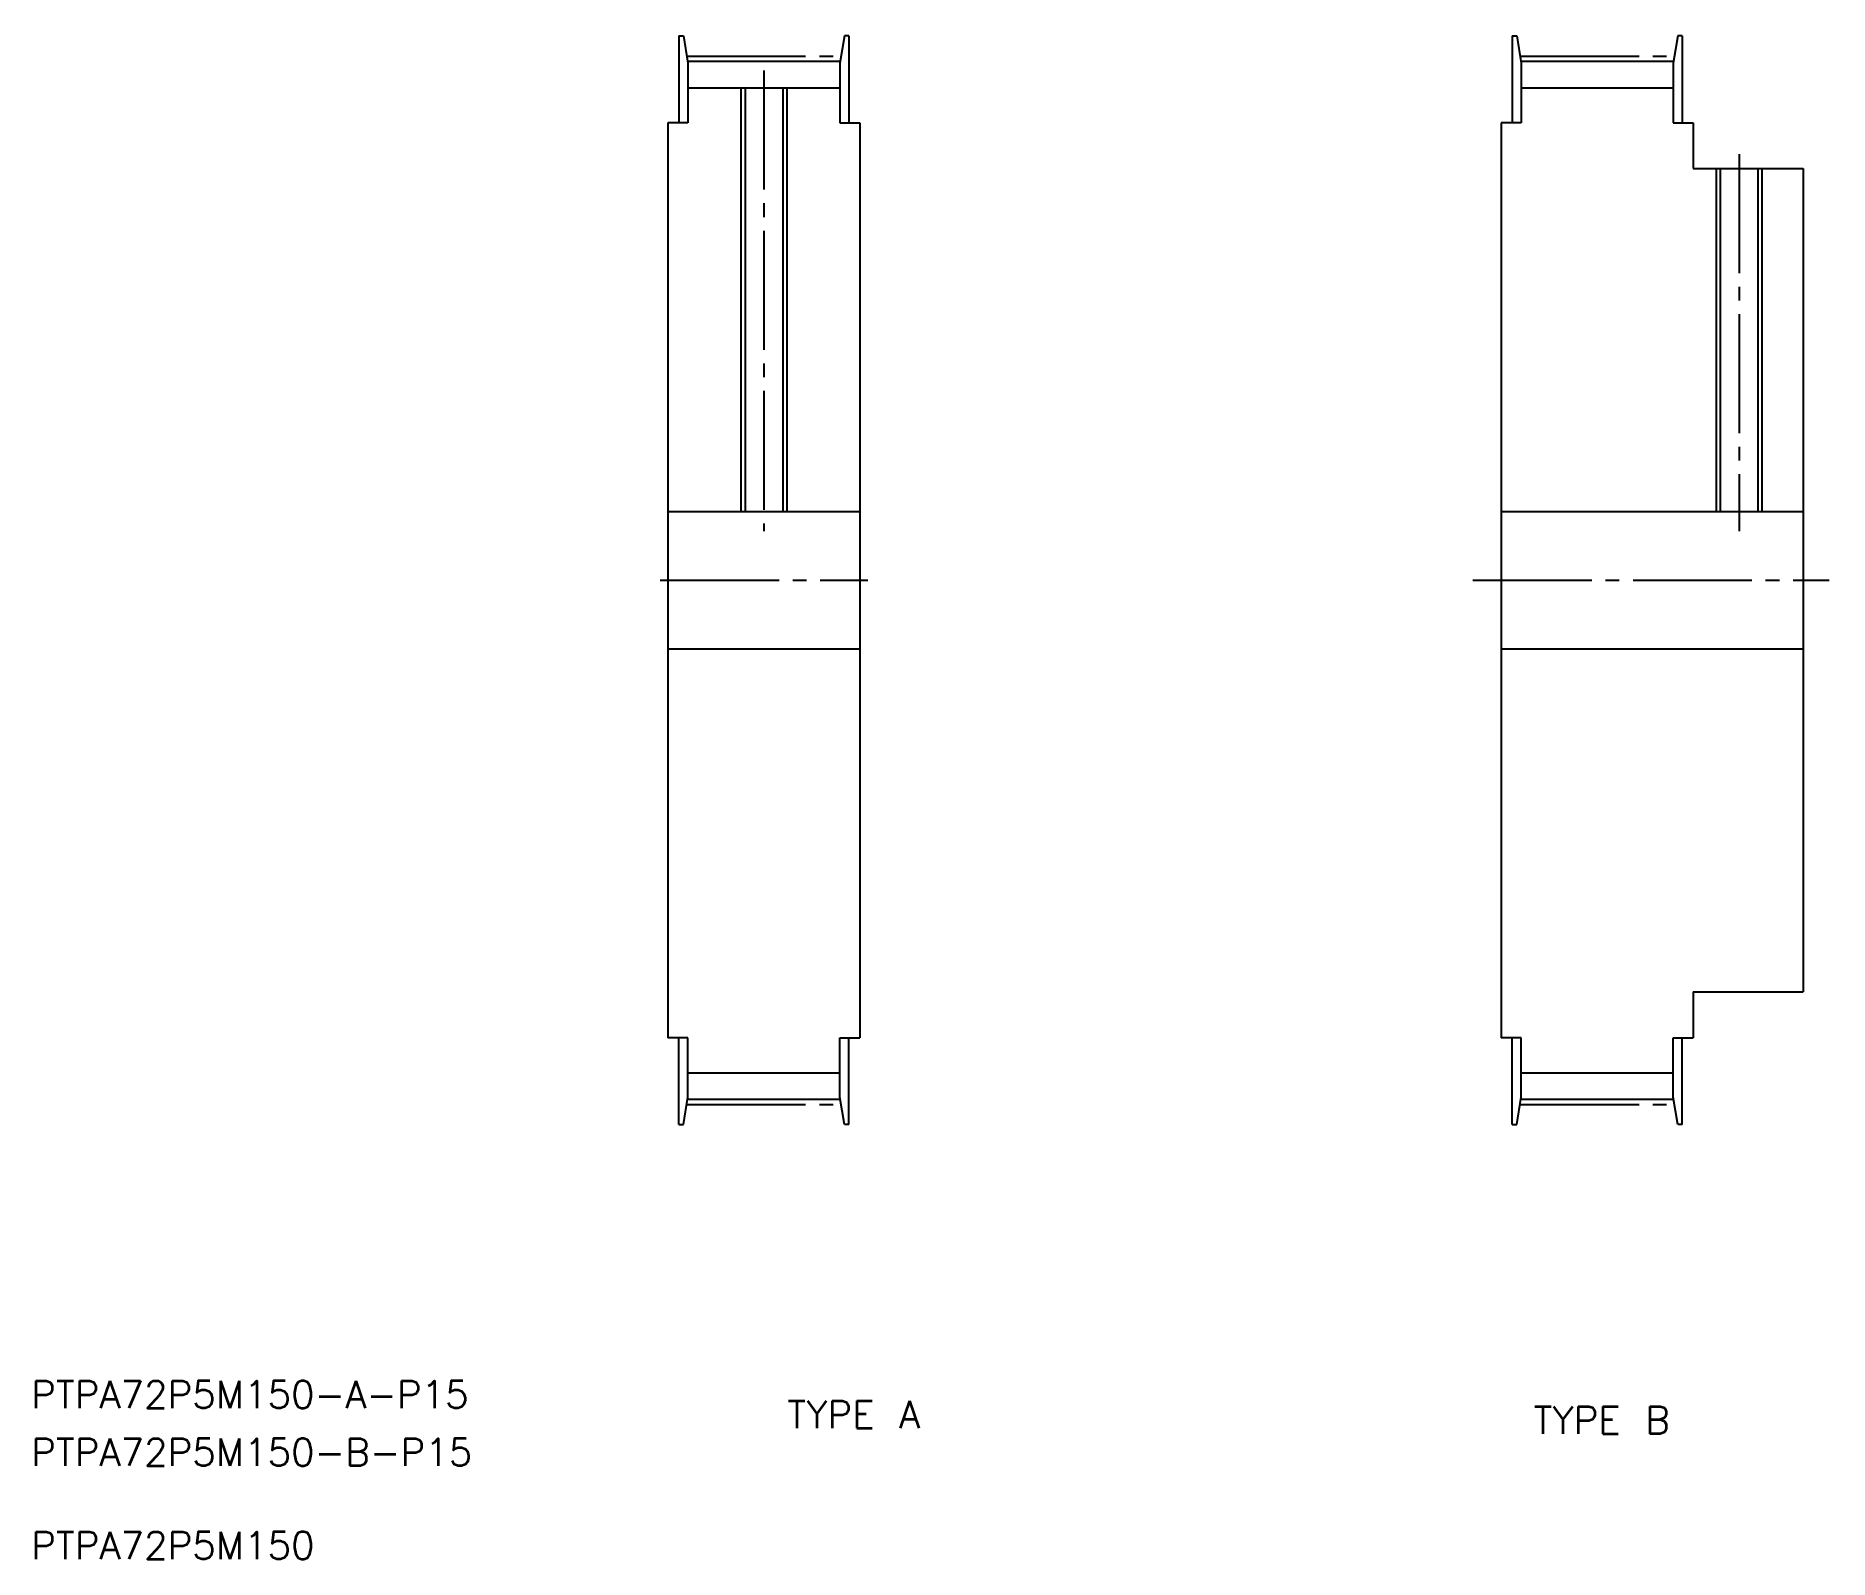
# Model space of a CAD drawing. Extents: x 92 to 288, y 165 to 332.
import ezdxf
from ezdxf.enums import TextEntityAlignment as Align

# ---------------------------------------------------------------- set-up
doc = ezdxf.new("R2010")
doc.units = 0
doc.linetypes.add('CENTER', pattern=[17.5, 13, -1.5, 1.5, -1.5])
doc.layers.get('0').update_dxf_attribs({"linetype": 'CONTINUOUS'})
doc.layers.add('CENTER', color=1, linetype='CENTER')
doc.styles.get("Standard").update_dxf_attribs({"font": 'txt.shx', "bigfont": '@extfont2.shx'})

msp = doc.modelspace()

# ---------------------------------------------------------------- linework, layer by layer
at = {"color": 7, "linetype": 'CONTINUOUS'}
for p, q in [((162.41, 331.77), (162.91, 331.77)), ((162.41, 331.77), (162.41, 322.27)), ((162.91, 331.77), (163.41, 328.77)), ((180.51, 331.77), (180.01, 328.77)), ((181.01, 331.77), (180.51, 331.77)), ((181.01, 331.77), (181.01, 322.27)), ((253.52, 331.77), (254.02, 331.77)), ((253.52, 331.77), (253.52, 322.27)), ((254.02, 331.77), (254.52, 328.77)), ((271.62, 331.77), (271.12, 328.77)), ((272.12, 331.77), (271.62, 331.77)), ((272.12, 331.77), (272.12, 322.27)), ((163.38, 328.99), (180.01, 328.99)), ((163.41, 328.77), (163.41, 322.27)), ((180.01, 328.77), (180.01, 322.27)), ((254.49, 328.99), (271.12, 328.99)), ((254.52, 328.77), (254.52, 322.27)), ((271.12, 328.77), (271.12, 322.27)), ((169.65, 326.09), (169.65, 279.77)), ((173.78, 326.09), (173.78, 279.77)), ((161.21, 322.27), (161.21, 222.27)), ((163.41, 322.27), (161.21, 322.27)), ((180.01, 322.27), (182.21, 322.27)), ((182.21, 322.27), (182.21, 222.27)), ((252.32, 322.27), (252.32, 222.27)), ((254.52, 322.27), (252.32, 322.27)), ((271.12, 322.27), (273.32, 322.27)), ((273.32, 322.27), (273.32, 317.27)), ((273.32, 317.27), (285.32, 317.27)), ((276.25, 317.27), (276.25, 279.77)), ((280.39, 317.27), (280.39, 279.77)), ((285.32, 317.27), (285.32, 227.27)), ((161.21, 279.77), (182.21, 279.77)), ((252.32, 279.77), (285.32, 279.77)), ((161.21, 264.77), (182.21, 264.77)), ((252.32, 264.77), (285.32, 264.77)), ((273.32, 227.27), (285.32, 227.27)), ((273.32, 227.27), (273.32, 222.27)), ((163.41, 222.27), (161.21, 222.27)), ((162.41, 212.77), (162.41, 222.27)), ((163.41, 215.77), (163.41, 222.27)), ((180.01, 215.77), (180.01, 222.27)), ((180.01, 222.27), (182.21, 222.27)), ((181.01, 212.77), (181.01, 222.27)), ((254.52, 222.27), (252.32, 222.27)), ((253.52, 212.77), (253.52, 222.27)), ((254.52, 215.77), (254.52, 222.27)), ((271.12, 215.77), (271.12, 222.27)), ((271.12, 222.27), (273.32, 222.27)), ((272.12, 212.77), (272.12, 222.27)), ((162.91, 212.77), (163.41, 215.77)), ((180.51, 212.77), (180.01, 215.77)), ((254.02, 212.77), (254.52, 215.77)), ((271.62, 212.77), (271.12, 215.77)), ((163.38, 215.54), (180.01, 215.54)), ((254.49, 215.54), (271.12, 215.54)), ((162.41, 212.77), (162.91, 212.77)), ((181.01, 212.77), (180.51, 212.77)), ((253.52, 212.77), (254.02, 212.77)), ((272.12, 212.77), (271.62, 212.77))]:
    msp.add_line(p, q, dxfattribs=at)
at = {"color": 3, "linetype": 'CONTINUOUS'}
for p, q in [((163.41, 326.09), (180.01, 326.09)), ((169.21, 326.09), (169.21, 279.77)), ((174.21, 326.09), (174.21, 279.77)), ((254.52, 326.09), (271.12, 326.09)), ((275.82, 317.27), (275.82, 279.77)), ((280.82, 317.27), (280.82, 279.77)), ((163.41, 218.44), (180.01, 218.44)), ((254.52, 218.44), (271.12, 218.44))]:
    msp.add_line(p, q, dxfattribs=at)
at = {"layer": 'CENTER', "color": 1, "linetype": 'CENTER'}
for p, q in [((163.28, 329.56), (180.01, 329.56)), ((254.39, 329.56), (271.26, 329.56)), ((171.71, 327.97), (171.71, 277.62)), ((278.32, 318.85), (278.32, 277.62)), ((160.37, 272.27), (183.06, 272.27)), ((249.23, 272.27), (288.17, 272.27)), ((163.28, 214.97), (180.15, 214.97)), ((254.39, 214.97), (271.26, 214.97))]:
    msp.add_line(p, q, dxfattribs=at)

# ---------------------------------------------------------------- texts
at = {"color": 7, "linetype": 'CONTINUOUS'}
for s, p in [('PTPA72P5M150-A-P15', (91.61, 180.88)), ('PTPA72P5M150-B-P15', (91.61, 174.57)), ('PTPA72P5M150', (91.61, 164.38))]:
    msp.add_text(s, height=3, dxfattribs=at).set_placement(p, align=Align.BOTTOM_LEFT)
at = {"color": 0, "linetype": 'CONTINUOUS'}
for s, p in [('TYPE A', (181.53, 181.08)), ('TYPE B', (263.3, 180.48))]:
    msp.add_text(s, height=3, dxfattribs=at).set_placement(p, align=Align.MIDDLE_CENTER)

doc.saveas('drawing.dxf')
